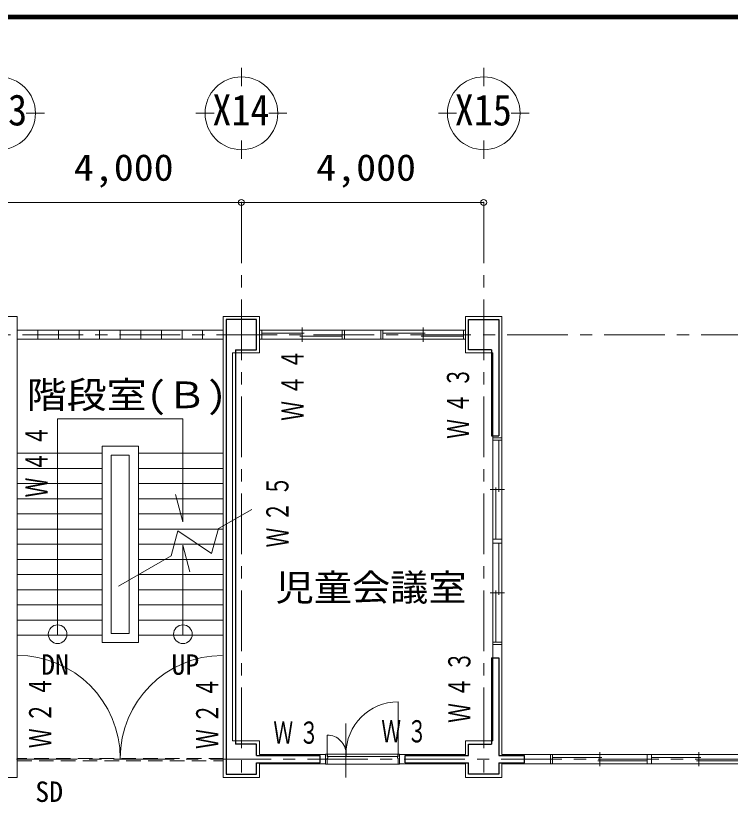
# Model space of a CAD drawing. Units: millimetres at full size, sheet at 1:200. Extents: x -55340 to 55340, y -38040 to 38040.
# Drawn here: x 11596 to 23390, y 25068 to 38040 of the extents above; entities that cross this region are included whole.
import ezdxf
from ezdxf.enums import TextEntityAlignment as Align

# ---------------------------------------------------------------- set-up
doc = ezdxf.new("R2010")
doc.units = ezdxf.units.MM
doc.header["$LTSCALE"] = 200
doc.header["$PDMODE"] = 32
doc.header["$PDSIZE"] = 100
doc.linetypes.add('CHAIN1', pattern=[8, 5, -1, 1, -1])
doc.linetypes.add('DASHED1', pattern=[1.8, 1.2, -0.6])
for name, color, linetype, lineweight in [('0-0_補助線', 4, 'Continuous', 9), ('0-1_通り芯', 3, 'Continuous', 18), ('0-2_躯体', 4, 'Continuous', 9), ('0-3_外壁', 3, 'Continuous', 18), ('0-5_建具(ｻｯｼ)', 4, 'Continuous', 9), ('0-A_寸法', 6, 'Continuous', 9), ('0-B_文字', 4, 'Continuous', 9), ('2-2_躯体', 2, 'Continuous', 25), ('F-0_F-0ﾚｲﾔ', 5, 'Continuous', 50)]:
    doc.layers.add(name, color=color, linetype=linetype, lineweight=lineweight)
doc.layers.add('2-3_外壁', color=2, linetype='Continuous')
doc.styles.add('ＭＳ ゴシック', font='')
doc.styles.get('ＭＳ ゴシック').set_extended_font_data('MS Gothic')

msp = doc.modelspace()

# ---------------------------------------------------------------- linework, layer by layer
at = {"layer": '0-0_補助線', "color": 3, "lineweight": 18}
for p, q in [((10976.5, 33078.6), (11621.5, 33078.6)), ((11621.5, 33078.6), (11621.5, 25478.6)), ((15021.5, 33078.6), (15021.5, 25478.6)), ((19021.5, 33078.6), (19621.5, 33078.6)), ((19021.5, 32478.6), (19021.5, 33078.6)), ((19621.5, 33078.6), (19621.5, 25853.6)), ((11621.5, 32853.6), (15021.5, 32853.6)), ((11961.5, 32703.6), (11961.5, 32853.6)), ((12301.5, 32703.6), (12301.5, 32853.6)), ((12641.5, 32703.6), (12641.5, 32853.6)), ((12981.5, 32703.6), (12981.5, 32853.6)), ((13321.5, 32703.6), (13321.5, 32853.6)), ((13661.5, 32703.6), (13661.5, 32853.6)), ((14001.5, 32703.6), (14001.5, 32853.6)), ((14341.5, 32703.6), (14341.5, 32853.6)), ((14681.5, 32703.6), (14681.5, 32853.6)), ((16321.5, 32660.7), (16321.5, 32896.4)), ((17021.5, 32853.6), (17021.5, 32703.6)), ((18321.5, 32660.7), (18321.5, 32896.4)), ((11621.5, 32703.6), (15021.5, 32703.6)), ((15656.5, 32703.6), (15621.5, 32703.6)), ((15656.5, 32804.3), (16356.5, 32804.3)), ((16286.5, 32752.9), (16986.5, 32752.9)), ((16986.5, 32703.6), (17021.5, 32703.6)), ((17021.5, 32703.6), (17621.5, 32703.6)), ((17656.5, 32703.6), (17621.5, 32703.6)), ((17656.5, 32804.3), (18356.5, 32804.3)), ((18286.5, 32752.9), (18986.5, 32752.9)), ((18986.5, 32703.6), (19021.5, 32703.6)), ((15171.5, 32478.6), (15171.5, 26078.6)), ((19471.5, 32478.6), (19021.5, 32478.6)), ((19471.5, 32478.6), (19471.5, 26078.6)), ((19621.5, 31038.6), (19471.5, 31038.6)), ((19572.2, 30188.6), (19572.2, 31038.6)), ((19520.8, 29408.6), (19520.8, 30258.6)), ((19664.4, 30223.6), (19428.7, 30223.6)), ((19471.5, 29338.6), (19471.5, 29408.6)), ((19621.5, 29338.6), (19471.5, 29338.6)), ((19572.2, 28488.6), (19572.2, 29338.6)), ((19520.8, 27708.6), (19520.8, 28558.6)), ((19664.4, 28523.6), (19428.7, 28523.6)), ((19471.5, 27708.6), (19471.5, 27673.6)), ((19621.5, 27708.6), (19471.5, 27708.6)), ((19621.5, 27708.6), (19621.5, 27673.6)), ((15171.5, 26078.6), (15621.5, 26078.6)), ((15621.5, 26078.6), (15621.5, 25853.6)), ((19021.5, 26078.6), (19471.5, 26078.6)), ((19021.5, 25853.6), (19021.5, 26078.6)), ((16711.5, 25853.6), (15621.5, 25853.6)), ((16736.5, 25863.6), (16711.5, 25863.6)), ((16736.5, 25820.6), (16736.5, 25863.6)), ((16746.5, 25820.6), (16736.5, 25820.6)), ((17044, 25860.6), (16739.5, 25860.6)), ((16746.5, 25795.6), (16746.5, 25820.6)), ((17044, 25824.6), (17044, 25860.6)), ((17049, 25824.6), (17049, 25860.6)), ((17903.5, 25824.6), (17049, 25824.6)), ((17906.5, 25820.6), (17896.5, 25820.6)), ((17931.5, 25863.6), (17906.5, 25863.6)), ((17906.5, 25820.6), (17906.5, 25863.6)), ((17931.5, 25693.6), (17931.5, 25863.6)), ((17931.5, 25853.6), (19021.5, 25853.6)), ((20421.5, 25853.6), (19621.5, 25853.6)), ((20456.5, 25853.6), (20421.5, 25853.6)), ((20421.5, 25853.6), (20421.5, 25703.6)), ((20456.5, 25703.6), (20456.5, 25853.6)), ((21237.1, 25660.7), (21237.1, 25896.5)), ((22087.8, 25703.6), (22087.8, 25853.6)), ((22868.4, 25660.7), (22868.4, 25896.5)), ((16746.5, 25795.6), (16736.5, 25795.6)), ((16736.5, 25693.6), (16736.5, 25795.6)), ((17931.5, 25703.6), (19021.5, 25703.6)), ((19021.5, 25478.6), (19021.5, 25703.6)), ((19621.5, 25703.6), (19621.5, 25478.6)), ((20421.5, 25703.6), (19621.5, 25703.6)), ((20456.5, 25703.6), (20421.5, 25703.6)), ((20456.5, 25804.3), (21272.1, 25804.3)), ((21202.1, 25752.9), (22017.8, 25752.9)), ((22017.8, 25703.6), (22087.8, 25703.6)), ((22087.8, 25804.3), (22903.4, 25804.3)), ((22833.4, 25752.9), (23649, 25752.9)), ((11621.5, 25478.6), (11021.5, 25478.6)), ((19621.5, 25478.6), (19021.5, 25478.6))]:
    msp.add_line(p, q, dxfattribs=at)
at = {"layer": '0-0_補助線'}
for p, q in [((14355.5, 31393.9), (12287.5, 31393.9)), ((14355.5, 29693.2), (14355.5, 31393.9)), ((13621.5, 30943.6), (13021.5, 30943.6)), ((11621.5, 30822.8), (13021.5, 30822.8)), ((13471.5, 30793.6), (13171.5, 30793.6)), ((13171.5, 27852), (13171.5, 30793.6)), ((13471.5, 30793.6), (13471.5, 27852)), ((13621.5, 30822.8), (15021.5, 30822.8)), ((11621.5, 30572.8), (13021.5, 30572.8)), ((13621.5, 30572.8), (15021.5, 30572.8)), ((11621.5, 30322.8), (13021.5, 30322.8)), ((13621.5, 30322.8), (15021.5, 30322.8)), ((11621.5, 30072.8), (13021.5, 30072.8)), ((13621.5, 30072.8), (15021.5, 30072.8)), ((15171.5, 26078.6), (15171.5, 29878.6)), ((11621.5, 29822.8), (13021.5, 29822.8)), ((13621.5, 29822.8), (15021.5, 29822.8)), ((11621.5, 29572.8), (13021.5, 29572.8)), ((13621.5, 29572.8), (15021.5, 29572.8)), ((11621.5, 29322.8), (13021.5, 29322.8)), ((13621.5, 29322.8), (15021.5, 29322.8)), ((14355.5, 27822.8), (14355.5, 29307.3)), ((11621.5, 29072.8), (13021.5, 29072.8)), ((13621.5, 29072.8), (15021.5, 29072.8)), ((11621.5, 28822.8), (13021.5, 28822.8)), ((13621.5, 28822.8), (15021.5, 28822.8)), ((11621.5, 28572.8), (13021.5, 28572.8)), ((13621.5, 28572.8), (15021.5, 28572.8)), ((11621.5, 28322.8), (13021.5, 28322.8)), ((13621.5, 28322.8), (15021.5, 28322.8)), ((11621.5, 28072.8), (13021.5, 28072.8)), ((13621.5, 28072.8), (15021.5, 28072.8)), ((11621.5, 27822.8), (13021.5, 27822.8)), ((13471.5, 27852), (13171.5, 27852)), ((13621.5, 27822.8), (15021.5, 27822.8)), ((17906.5, 25863.6), (17906.5, 26723.6)), ((17046.5, 25477.9), (17046.5, 26367.9)), ((15571.5, 26078.6), (15171.5, 26078.6)), ((16736.5, 25863.6), (16736.5, 26176.1))]:
    msp.add_line(p, q, dxfattribs=at)
at = {"layer": '0-0_補助線', "color": 3, "linetype": 'DASHED1', "lineweight": 18}
for p, q in [((11621.5, 25790.3), (11621.5, 25752.6)), ((15021.5, 25790.3), (11621.5, 25790.3)), ((11621.5, 25752.6), (15021.5, 25752.6)), ((15021.5, 25752.6), (15021.5, 25790.3))]:
    msp.add_line(p, q, dxfattribs=at)
at = {"layer": '0-0_補助線', "color": 3, "lineweight": 18}
for points in [[(15021.5, 33078.6), (15621.5, 33078.6), (15621.5, 32478.6), (15171.5, 32478.6)], [(15656.5, 32703.6), (15656.5, 32853.6), (15621.5, 32853.6)], [(16986.5, 32703.6), (16986.5, 32853.6), (17021.5, 32853.6)], [(17021.5, 32853.6), (17621.5, 32853.6), (17621.5, 32703.6)], [(17656.5, 32703.6), (17656.5, 32853.6), (17621.5, 32853.6)], [(18986.5, 32703.6), (18986.5, 32853.6), (19021.5, 32853.6)], [(19621.5, 29338.6), (19621.5, 29408.6), (19471.5, 29408.6)], [(16736.5, 25693.6), (16711.5, 25693.6), (16711.5, 25863.6)], [(17044, 25824.6), (16739.5, 25824.6), (16739.5, 25860.6)], [(17903.5, 25824.6), (17903.5, 25860.6), (17049, 25860.6)], [(17931.5, 25693.6), (17906.5, 25693.6), (17906.5, 25795.6), (17896.5, 25795.6), (17896.5, 25820.6)], [(22017.8, 25703.6), (22017.8, 25853.6), (22087.8, 25853.6)], [(16711.5, 25703.6), (15621.5, 25703.6), (15621.5, 25478.6), (15021.5, 25478.6)]]:
    msp.add_lwpolyline(points, dxfattribs=at)
at = {"layer": '0-0_補助線'}
for points in [[(12287.5, 31393.9), (12287.5, 27822.8), (12287.5, 31393.9)], [(13621.5, 30943.6), (13621.5, 27702), (13021.5, 27702), (13021.5, 30943.6)]]:
    msp.add_lwpolyline(points, dxfattribs=at)
for centre in [(12287.5, 27839.1), (14355.5, 27839.1)]:
    msp.add_circle(centre, 153.6, dxfattribs=at)
at = {"layer": '0-0_補助線', "color": 3, "lineweight": 18}
for centre, start, end in [((11621.5, 25790.3), 0, 90), ((15021.5, 25790.3), 90.53461, 180)]:
    msp.add_arc(centre, 1700, start, end, dxfattribs=at)
at = {"layer": '0-0_補助線'}
for centre, radius, start, end in [((17906.5, 25863.6), 860, 90, 180), ((16736.5, 25863.6), 312.5, 359.44951, 90)]:
    msp.add_arc(centre, radius, start, end, dxfattribs=at)
at = {"layer": '0-1_通り芯'}
for p, q in [((15321.5, 37180.7), (15321.5, 36880.7)), ((19321.5, 37180.7), (19321.5, 36880.7)), ((12071.5, 36430.7), (11771.5, 36430.7)), ((14871.5, 36430.7), (14571.5, 36430.7)), ((16071.5, 36430.7), (15771.5, 36430.7)), ((18871.5, 36430.7), (18571.5, 36430.7)), ((20071.5, 36430.7), (19771.5, 36430.7)), ((15321.5, 35680.7), (15321.5, 35980.7)), ((19321.5, 35680.7), (19321.5, 35980.7))]:
    msp.add_line(p, q, dxfattribs=at)
at = {"layer": '0-1_通り芯', "color": 4, "linetype": 'CHAIN1', "lineweight": 9}
for p, q in [((15321.5, 34960), (15321.5, 25478.6)), ((19321.5, 34960), (19321.5, 25478.6)), ((39909.7, 32778.6), (-43658.8, 32778.6)), ((41409.7, 25778.6), (-45158.8, 25778.6))]:
    msp.add_line(p, q, dxfattribs=at)
at = {"layer": '0-1_通り芯'}
for centre in [(11321.5, 36430.7), (15321.5, 36430.7), (19321.5, 36430.7)]:
    msp.add_circle(centre, 600, dxfattribs=at)
at = {"layer": '0-2_躯体'}
for p, q in [((14940.5, 29580.8), (15491.9, 29897.9)), ((13292.5, 28633.3), (14160.3, 29132.2))]:
    msp.add_line(p, q, dxfattribs=at)
msp.add_lwpolyline([(14160.3, 29132.2), (14270.8, 29541.8), (14830, 29171.2), (14940.5, 29580.8)], dxfattribs=at)
at = {"layer": '0-3_外壁'}
for p, q in [((19621.5, 31078.6), (19471.5, 31078.6)), ((19621.5, 27668.6), (19471.5, 27668.6))]:
    msp.add_line(p, q, dxfattribs=at)
at = {"layer": '0-5_建具(ｻｯｼ)'}
for p, q in [((15656.5, 32853.6), (16986.5, 32853.6)), ((17656.5, 32853.6), (18986.5, 32853.6)), ((16986.5, 32703.6), (15656.5, 32703.6)), ((18986.5, 32703.6), (17656.5, 32703.6)), ((19471.5, 27708.6), (19471.5, 31038.6)), ((19621.5, 31038.6), (19621.5, 27708.6)), ((20456.5, 25853.6), (23649, 25853.6)), ((16736.5, 25693.6), (17906.5, 25693.6)), ((23649, 25703.6), (20456.5, 25703.6))]:
    msp.add_line(p, q, dxfattribs=at)
at = {"layer": '0-A_寸法', "color": 4}
for p, q in [((14235.5, 30141.1), (14355.5, 29693.2)), ((14355.5, 29307.3), (14472.5, 28870.6))]:
    msp.add_line(p, q, dxfattribs=at)
msp.add_lwpolyline([(7321.5, 34960), (11321.5, 34960), (15321.5, 34960), (19321.5, 34960)], dxfattribs=at)
at = {"layer": '0-A_寸法'}
for p in [(15321.5, 34960), (19321.5, 34960)]:
    msp.add_point(p, dxfattribs=at)
at = {"layer": '2-2_躯体'}
for p, q in [((15071.5, 33028.6), (15071.5, 32528.6)), ((15571.5, 33028.6), (15071.5, 33028.6)), ((15571.5, 32528.6), (15571.5, 33028.6)), ((19071.5, 33028.6), (19571.5, 33028.6)), ((19071.5, 32528.6), (19071.5, 33028.6)), ((19571.5, 33028.6), (19571.5, 32528.6)), ((15071.5, 32528.6), (15071.5, 26028.6)), ((15221.5, 32528.6), (15221.5, 26028.6)), ((15221.5, 32528.6), (15571.5, 32528.6)), ((19451.5, 32528.6), (19071.5, 32528.6)), ((19571.5, 32528.6), (19571.5, 31108.6)), ((19451.5, 27448.6), (19451.5, 26028.6)), ((15071.5, 26028.6), (15071.5, 25528.6)), ((15571.5, 26028.6), (15221.5, 26028.6)), ((15571.5, 25838.6), (15571.5, 26028.6)), ((19071.5, 26028.6), (19451.5, 26028.6)), ((19071.5, 25838.6), (19071.5, 26028.6)), ((19571.5, 26028.6), (19571.5, 25838.6)), ((15571.5, 25838.6), (16621.5, 25838.6)), ((16621.5, 25718.6), (16621.5, 25838.6)), ((18021.5, 25838.6), (19071.5, 25838.6)), ((18021.5, 25718.6), (18021.5, 25838.6)), ((19571.5, 25838.6), (19991.5, 25838.6)), ((19991.5, 25718.6), (19991.5, 25838.6)), ((15571.5, 25718.6), (16621.5, 25718.6)), ((15571.5, 25528.6), (15571.5, 25718.6)), ((18021.5, 25718.6), (19071.5, 25718.6)), ((19071.5, 25528.6), (19071.5, 25718.6)), ((19571.5, 25718.6), (19991.5, 25718.6)), ((19571.5, 25718.6), (19571.5, 25528.6)), ((15071.5, 25528.6), (15571.5, 25528.6)), ((19571.5, 25528.6), (19071.5, 25528.6))]:
    msp.add_line(p, q, dxfattribs=at)
for points in [[(19451.5, 32528.6), (19451.5, 31108.6), (19571.5, 31108.6)], [(19451.5, 27448.6), (19571.5, 27448.6), (19571.5, 26028.6)]]:
    msp.add_lwpolyline(points, dxfattribs=at)
at = {"layer": 'F-0_F-0ﾚｲﾔ'}
for p, q in [((-55340, 38040), (55340, 38040)), ((-55300, 38000), (55300, 38000))]:
    msp.add_line(p, q, dxfattribs=at)

# ---------------------------------------------------------------- texts
at = {"layer": '0-1_通り芯', "color": 2, "style": 'ＭＳ ゴシック', "width": 0.9}
for s, p in [('X13', (10841.8, 36076.5)), ('X14', (14841.7, 36076.5)), ('X15', (18841.8, 36076.5))]:
    msp.add_text(s, height=513.2, dxfattribs=at).set_placement(p, align=Align.BOTTOM_LEFT)
at = {"layer": '0-A_寸法', "color": 2, "style": 'ＭＳ ゴシック', "width": 1.1}
for p in [(12556.7, 35185.8), (16556.6, 35185.8)]:
    msp.add_text('4,000', height=439.9, dxfattribs=at).set_placement(p, align=Align.BOTTOM_LEFT)
at = {"layer": '0-B_文字', "color": 2, "style": 'ＭＳ ゴシック'}
for s, width, p in [('階段室(Ｂ)', 1.1, (11777.6, 31435.2)), ('児童会議室', 1.05, (15885.8, 28259.2))]:
    msp.add_text(s, height=439.9, dxfattribs=dict(at, width=width)).set_placement(p, align=Align.BOTTOM_LEFT)
for s, p in [('DN', (12015.6, 27069.4)), ('UP', (14167.4, 27069.4)), ('SD', (11919.1, 24972.1))]:
    msp.add_text(s, height=337.2, dxfattribs=at).set_placement(p, align=Align.BOTTOM_LEFT)
at = {"layer": '2-3_外壁', "char_height": 366.6, "attachment_point": 7, "rotation": 90, "style": 'ＭＳ ゴシック'}
for s, insert in [('\\T1.31;\\W0.65;Ｗ４４', (16348, 31359.7)), ('\\T1.31;\\W0.65;Ｗ４３', (19085.6, 31062.3)), ('\\T1.31;\\W0.65;Ｗ４４', (12125.1, 30096.7)), ('\\T1.31;\\W0.65;Ｗ２５', (16104.6, 29271.1)), ('\\T1.31;\\W0.65;Ｗ４３', (19107.6, 26377.4)), ('\\T1.31;\\W0.65;Ｗ２４', (12183.4, 25960.4)), ('\\T1.31;\\W0.65;Ｗ２４', (14940.7, 25947.2))]:
    msp.add_mtext(s, dxfattribs=dict(at, insert=insert))
at = {"layer": '2-3_外壁', "char_height": 366.6, "attachment_point": 7, "style": 'ＭＳ ゴシック'}
for insert in [(15849.3, 26026.7), (17630.9, 26048.7)]:
    msp.add_mtext('\\T1.31;\\W0.65;Ｗ３', dxfattribs=dict(at, insert=insert))

doc.saveas('drawing.dxf')
